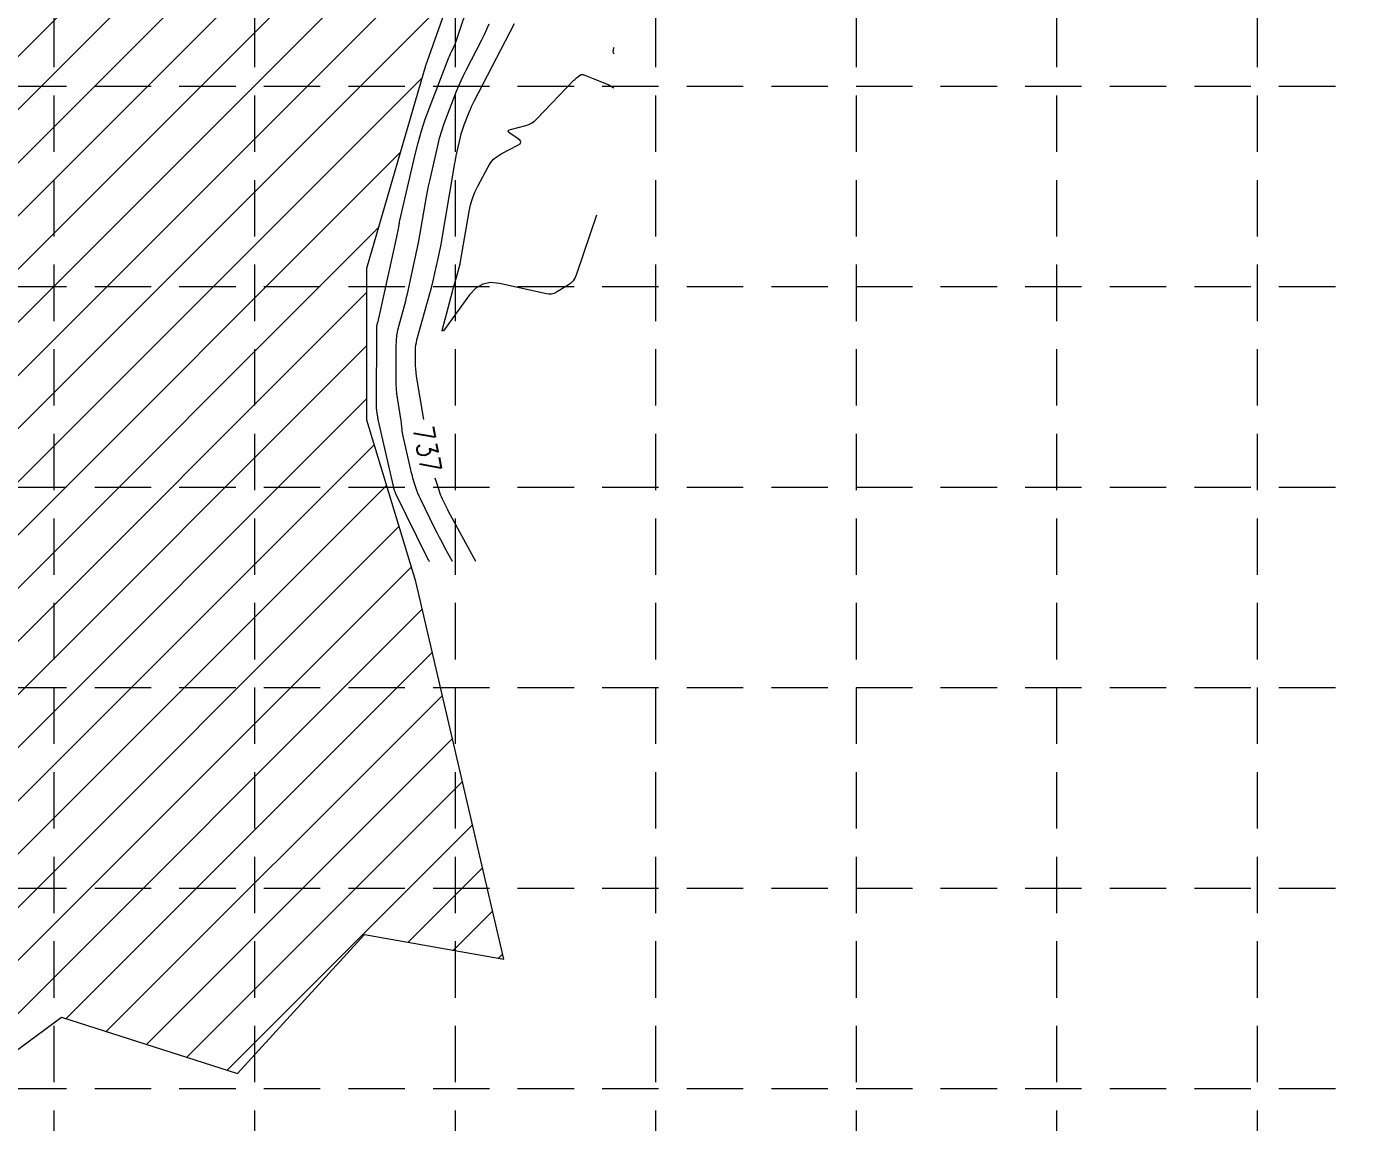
# Model space of a CAD drawing. Header units: feet. Extents: x 46644 to 49208, y 46045 to 47649.
# Drawn here: x 48680.3 to 48944.1, y 46440.1 to 46658.7 of the extents above; entities that cross this region are included whole.
import ezdxf
from ezdxf.enums import TextEntityAlignment as Align

# ---------------------------------------------------------------- set-up
doc = ezdxf.new("R2010")
doc.units = ezdxf.units.FT
doc.header["$MEASUREMENT"] = 0
doc.linetypes.add('DGN Style 3', pattern=[33.544038, 23.960027, -9.584011])
doc.linetypes.add('HIDDEN', pattern=[0.375, 0.25, -0.125])
doc.layers.add('EC', color=35, linetype='Continuous', lineweight=0)
doc.layers.add('WATER', color=5, linetype='Continuous', lineweight=0)
doc.layers.add('GRID', color=254, linetype='HIDDEN')
doc.styles.add('Style-STANDARD', font='STANDARD.shx')

msp = doc.modelspace()

# ---------------------------------------------------------------- hatches: boundary and pattern name
at = {"layer": 'WATER', "linetype": 'Continuous', "lineweight": 0}
h = msp.add_hatch(dxfattribs=at)
h.set_pattern_fill('ANSI31', color=5, scale=60, style=0)
h.paths.add_polyline_path([(48758, 46548), (48748.24, 46580.2), (48748.24, 46610.52), (48759.97, 46650.93), (48775.75, 46695.46), (48777.37, 46733.05), (48767.26, 46775.49), (48757.53, 46787.69), (48717.91, 46817.2), (48696.48, 46819.22), (48677.07, 46820.03), (48668.98, 46822.85), (48659.27, 46819.62), (48652, 46813.96), (48645.12, 46806.28), (48639.46, 46798.6), (48637.44, 46784.46), (48637.44, 46767.88), (48636.63, 46740.8), (48643.1, 46711.7), (48644.31, 46697.15), (48649.17, 46685.83), (48650.38, 46673.3), (48654.02, 46662.79), (48655.23, 46659.96), (48658.87, 46653.09), (48663.75, 46638.02), (48666.87, 46627.54), (48668, 46622.15), (48668.57, 46614.5), (48667.72, 46613.94), (48661.2, 46570.87), (48661.77, 46564.36), (48660.62, 46535.65), (48655.23, 46513.26), (48658.07, 46482.38), (48659.48, 46459.15), (48661.72, 46442.22), (48687.31, 46461.12), (48722.39, 46449.85), (48747.72, 46477.59), (48775.53, 46472.66)])

# ---------------------------------------------------------------- linework, layer by layer
at = {"layer": 'EC', "color": 35, "linetype": 'DGN Style 3', "lineweight": 0}
for p, q in [((48765.99, 46655.6), (48770.73, 46669.9)), ((48769.62, 46643.81), (48777.68, 46659.3)), ((48771.16, 46656.06), (48771.68, 46657.12)), ((48771.68, 46657.12), (48772.16, 46658.19)), ((48772.16, 46658.19), (48772.6, 46659.29)), ((48765.12, 46653.75), (48765.63, 46654.73)), ((48765.63, 46654.73), (48765.73, 46654.94)), ((48765.73, 46654.94), (48765.83, 46655.15)), ((48765.83, 46655.15), (48765.91, 46655.37)), ((48765.91, 46655.37), (48765.99, 46655.6)), ((48768, 46650), (48771.16, 46656.06)), ((48797.34, 46653.64), (48797.5, 46654.47)), ((48797.5, 46654.47), (48797.55, 46654.54)), ((48760.69, 46642.5), (48764.56, 46652.52)), ((48764.56, 46652.52), (48764.69, 46652.84)), ((48764.69, 46652.84), (48764.82, 46653.15)), ((48764.82, 46653.15), (48764.97, 46653.45)), ((48764.97, 46653.45), (48765.12, 46653.75)), ((48797.54, 46653.22), (48797.34, 46653.64)), ((48767.48, 46648.97), (48768, 46650)), ((48790.94, 46649.15), (48791.08, 46649.18)), ((48791.08, 46649.18), (48791.22, 46649.18)), ((48791.22, 46649.18), (48791.37, 46649.14)), ((48766.11, 46645.81), (48766.54, 46646.88)), ((48766.54, 46646.88), (48767, 46647.93)), ((48767, 46647.93), (48767.48, 46648.97)), ((48782.15, 46640.31), (48789.53, 46648.01)), ((48789.53, 46648.01), (48789.7, 46648.17)), ((48789.7, 46648.17), (48789.86, 46648.32)), ((48789.86, 46648.32), (48790.04, 46648.47)), ((48790.04, 46648.47), (48790.22, 46648.62)), ((48790.22, 46648.62), (48790.81, 46649.07)), ((48790.81, 46649.07), (48790.94, 46649.15)), ((48791.37, 46649.14), (48796.52, 46647.06)), ((48796.52, 46647.06), (48797.48, 46646.52)), ((48764.17, 46640.79), (48766.11, 46645.81)), ((48797.48, 46646.52), (48797.48, 46646.52)), ((48759.85, 46640.21), (48760.69, 46642.5)), ((48767.65, 46639.09), (48768.64, 46641.66)), ((48768.64, 46641.66), (48768.86, 46642.21)), ((48768.86, 46642.21), (48769.1, 46642.75)), ((48769.1, 46642.75), (48769.35, 46643.29)), ((48769.35, 46643.29), (48769.62, 46643.81)), ((48759.09, 46637.89), (48759.85, 46640.21)), ((48763.17, 46637.89), (48763.64, 46639.35)), ((48763.64, 46639.35), (48764.17, 46640.79)), ((48767.43, 46638.49), (48767.65, 46639.09)), ((48776.88, 46638.16), (48779.92, 46638.99)), ((48779.92, 46638.99), (48780.54, 46639.2)), ((48780.54, 46639.2), (48781.13, 46639.49)), ((48781.13, 46639.49), (48781.66, 46639.86)), ((48781.66, 46639.86), (48782.15, 46640.31)), ((48758.42, 46635.54), (48759.09, 46637.89)), ((48762.37, 46634.93), (48762.74, 46636.42)), ((48762.74, 46636.42), (48763.17, 46637.89)), ((48766.25, 46633.8), (48766.91, 46636.67)), ((48766.91, 46636.67), (48767.06, 46637.29)), ((48767.06, 46637.29), (48767.24, 46637.89)), ((48767.24, 46637.89), (48767.43, 46638.49)), ((48776.43, 46637.87), (48776.55, 46638.03)), ((48776.49, 46637.67), (48776.43, 46637.87)), ((48776.76, 46637.45), (48776.49, 46637.67)), ((48776.55, 46638.03), (48776.88, 46638.16)), ((48778.43, 46636.31), (48776.76, 46637.45)), ((48778.82, 46635.97), (48778.43, 46636.31)), ((48757.83, 46633.17), (48758.42, 46635.54)), ((48760.77, 46627.93), (48762.37, 46634.93)), ((48766.05, 46632.92), (48766.25, 46633.8)), ((48774.98, 46633.3), (48778.36, 46635.04)), ((48778.36, 46635.04), (48778.78, 46635.33)), ((48778.78, 46635.33), (48778.93, 46635.64)), ((48778.93, 46635.64), (48778.82, 46635.97)), ((48754.81, 46620), (48757.83, 46633.17)), ((48765.54, 46630.26), (48765.7, 46631.15)), ((48765.7, 46631.15), (48765.87, 46632.03)), ((48765.87, 46632.03), (48766.05, 46632.92)), ((48770.34, 46626.86), (48772.41, 46630.76)), ((48772.41, 46630.76), (48772.91, 46631.54)), ((48772.91, 46631.54), (48773.5, 46632.23)), ((48773.5, 46632.23), (48774.19, 46632.81)), ((48774.19, 46632.81), (48774.98, 46633.3)), ((48762.94, 46614.93), (48765.54, 46630.26)), ((48760.1, 46624.72), (48760.31, 46625.79)), ((48760.31, 46625.79), (48760.53, 46626.86)), ((48760.53, 46626.86), (48760.77, 46627.93)), ((48769.27, 46624.4), (48769.75, 46625.65)), ((48769.75, 46625.65), (48770.34, 46626.86)), ((48759.06, 46618.6), (48759.91, 46623.64)), ((48759.91, 46623.64), (48760.1, 46624.72)), ((48768.61, 46621.8), (48768.89, 46623.12)), ((48768.89, 46623.12), (48769.27, 46624.4)), ((48766.92, 46611.88), (48768.61, 46621.8)), ((48794, 46621.1), (48790.05, 46609.33)), ((48754.34, 46617.41), (48754.4, 46617.73)), ((48754.4, 46617.73), (48754.45, 46618.05)), ((48754.45, 46618.05), (48754.63, 46619.1)), ((48754.63, 46619.1), (48754.67, 46619.33)), ((48754.67, 46619.33), (48754.72, 46619.55)), ((48754.72, 46619.55), (48754.76, 46619.78)), ((48754.76, 46619.78), (48754.81, 46620)), ((48758.79, 46617.07), (48759.06, 46618.6)), ((48750.6, 46600.48), (48754.2, 46616.77)), ((48754.2, 46616.77), (48754.27, 46617.09)), ((48754.27, 46617.09), (48754.34, 46617.41)), ((48758.19, 46614.02), (48758.5, 46615.55)), ((48758.5, 46615.55), (48758.79, 46617.07)), ((48762.83, 46614.3), (48762.94, 46614.93)), ((48756.3, 46605.43), (48757.86, 46612.51)), ((48757.86, 46612.51), (48758.19, 46614.02)), ((48761.8, 46609.51), (48762.45, 46612.42)), ((48762.45, 46612.42), (48762.58, 46613.05)), ((48762.58, 46613.05), (48762.71, 46613.68)), ((48762.71, 46613.68), (48762.83, 46614.3)), ((48766, 46608.44), (48766.81, 46611.38)), ((48766.81, 46611.38), (48766.83, 46611.43)), ((48766.83, 46611.43), (48766.84, 46611.47)), ((48766.84, 46611.47), (48766.85, 46611.52)), ((48766.85, 46611.52), (48766.86, 46611.57)), ((48766.86, 46611.57), (48766.9, 46611.74)), ((48766.9, 46611.77), (48766.91, 46611.81)), ((48766.9, 46611.74), (48766.9, 46611.77)), ((48766.91, 46611.81), (48766.92, 46611.84)), ((48766.92, 46611.84), (48766.92, 46611.88)), ((48761.16, 46606.84), (48761.38, 46607.73)), ((48761.38, 46607.73), (48761.6, 46608.61)), ((48761.6, 46608.61), (48761.8, 46609.51)), ((48765.46, 46606.48), (48765.64, 46607.14)), ((48765.64, 46607.14), (48765.81, 46607.79)), ((48765.81, 46607.79), (48766, 46608.44)), ((48771.33, 46607.31), (48769.93, 46606.5)), ((48772.91, 46607.63), (48771.33, 46607.31)), ((48774.68, 46607.46), (48772.91, 46607.63)), ((48784.02, 46605.39), (48774.68, 46607.46)), ((48788.21, 46607.04), (48786.02, 46605.72)), ((48788.83, 46607.49), (48788.21, 46607.04)), ((48789.34, 46608.02), (48788.83, 46607.49)), ((48789.75, 46608.63), (48789.34, 46608.02)), ((48790.05, 46609.33), (48789.75, 46608.63)), ((48755.96, 46603.97), (48756.13, 46604.7)), ((48756.13, 46604.7), (48756.3, 46605.43)), ((48758.2, 46596.2), (48760.92, 46605.96)), ((48760.92, 46605.96), (48761.16, 46606.84)), ((48763.21, 46598.09), (48765.28, 46605.83)), ((48768.71, 46605.21), (48763.49, 46598.01)), ((48765.28, 46605.83), (48765.46, 46606.48)), ((48769.93, 46606.5), (48768.71, 46605.21)), ((48784.55, 46605.32), (48784.02, 46605.39)), ((48785.05, 46605.35), (48784.55, 46605.32)), ((48785.55, 46605.48), (48785.05, 46605.35)), ((48786.02, 46605.72), (48785.55, 46605.48)), ((48754.64, 46599.15), (48755.57, 46602.52)), ((48755.57, 46602.52), (48755.77, 46603.24)), ((48755.77, 46603.24), (48755.96, 46603.97)), ((48750.22, 46598.95), (48750.25, 46599.14)), ((48750.25, 46599.14), (48750.3, 46599.33)), ((48750.3, 46599.33), (48750.47, 46599.95)), ((48750.47, 46599.95), (48750.51, 46600.08)), ((48750.51, 46600.08), (48750.54, 46600.21)), ((48750.54, 46600.21), (48750.57, 46600.35)), ((48750.57, 46600.35), (48750.6, 46600.48)), ((48754.39, 46598.12), (48754.64, 46599.15)), ((48750.15, 46582.88), (48750.19, 46598.56)), ((48750.19, 46598.56), (48750.2, 46598.76)), ((48750.2, 46598.76), (48750.22, 46598.95)), ((48754.1, 46596.01), (48754.2, 46597.07)), ((48754.2, 46597.07), (48754.39, 46598.12)), ((48763.2, 46598.05), (48763.21, 46598.09)), ((48763.21, 46598.02), (48763.2, 46598.05)), ((48763.24, 46598.01), (48763.21, 46598.02)), ((48763.28, 46598), (48763.24, 46598.01)), ((48763.5, 46598), (48763.28, 46598)), ((48763.49, 46598.01), (48763.49, 46598.01)), ((48763.49, 46598.01), (48763.49, 46598.01)), ((48763.49, 46598.01), (48763.49, 46598.01)), ((48763.49, 46598.01), (48763.49, 46598)), ((48763.49, 46598), (48763.5, 46598)), ((48763.5, 46598), (48763.5, 46598)), ((48763.5, 46598), (48763.5, 46598)), ((48763.5, 46598), (48763.5, 46598)), ((48763.5, 46598), (48763.5, 46598)), ((48754.04, 46588.25), (48754.06, 46594.95)), ((48754.06, 46594.95), (48754.1, 46596.01)), ((48757.92, 46591.85), (48757.93, 46594.22)), ((48757.93, 46594.22), (48757.95, 46594.72)), ((48757.95, 46594.72), (48758, 46595.22)), ((48758, 46595.22), (48758.09, 46595.71)), ((48758.09, 46595.71), (48758.2, 46596.2)), ((48757.94, 46591.13), (48757.92, 46591.85)), ((48757.98, 46590.41), (48757.94, 46591.13)), ((48758.05, 46589.7), (48757.98, 46590.41)), ((48758.15, 46588.98), (48758.05, 46589.7)), ((48759.56, 46580.35), (48758.15, 46588.98)), ((48754.05, 46587.35), (48754.04, 46588.25)), ((48754.11, 46586.44), (48754.05, 46587.35)), ((48754.2, 46585.54), (48754.11, 46586.44)), ((48754.32, 46584.64), (48754.2, 46585.54)), ((48755.01, 46580.46), (48754.32, 46584.64)), ((48750.15, 46582.67), (48750.15, 46582.88)), ((48750.16, 46582.47), (48750.15, 46582.67)), ((48750.18, 46582.26), (48750.16, 46582.47)), ((48750.21, 46582.06), (48750.18, 46582.26)), ((48750.37, 46581.1), (48750.21, 46582.06)), ((48750.37, 46581.05), (48750.37, 46581.1)), ((48750.38, 46581), (48750.37, 46581.05)), ((48750.39, 46580.94), (48750.38, 46581)), ((48750.39, 46580.89), (48750.39, 46580.94)), ((48750.42, 46580.63), (48750.39, 46580.89)), ((48750.43, 46580.55), (48750.42, 46580.63)), ((48750.44, 46580.47), (48750.43, 46580.55)), ((48750.45, 46580.4), (48750.44, 46580.47)), ((48750.47, 46580.32), (48750.45, 46580.4)), ((48753.5, 46567.03), (48750.47, 46580.32)), ((48755.05, 46580.22), (48755.01, 46580.46)), ((48755.08, 46579.98), (48755.05, 46580.22)), ((48755.11, 46579.73), (48755.08, 46579.98)), ((48755.13, 46579.49), (48755.11, 46579.73)), ((48755.23, 46578.37), (48755.13, 46579.49)), ((48755.27, 46578.02), (48755.23, 46578.37)), ((48755.31, 46577.68), (48755.27, 46578.02)), ((48755.37, 46577.34), (48755.31, 46577.68)), ((48755.45, 46577), (48755.37, 46577.34)), ((48756.97, 46570.29), (48755.45, 46577)), ((48757.07, 46569.88), (48756.97, 46570.29)), ((48757.18, 46569.47), (48757.07, 46569.88)), ((48757.29, 46569.06), (48757.18, 46569.47)), ((48757.42, 46568.65), (48757.29, 46569.06)), ((48758, 46566.75), (48757.42, 46568.65)), ((48762.61, 46566.2), (48761.86, 46568.62)), ((48753.52, 46566.93), (48753.5, 46567.03)), ((48753.55, 46566.83), (48753.52, 46566.93)), ((48753.57, 46566.73), (48753.55, 46566.83)), ((48753.6, 46566.63), (48753.57, 46566.73)), ((48753.75, 46566.17), (48753.6, 46566.63)), ((48753.79, 46566.03), (48753.75, 46566.17)), ((48753.84, 46565.89), (48753.79, 46566.03)), ((48753.9, 46565.76), (48753.84, 46565.89)), ((48753.96, 46565.63), (48753.9, 46565.76)), ((48760.32, 46552.69), (48753.96, 46565.63)), ((48758.2, 46566.18), (48758, 46566.75)), ((48758.41, 46565.61), (48758.2, 46566.18)), ((48758.64, 46565.05), (48758.41, 46565.61)), ((48758.9, 46564.5), (48758.64, 46565.05)), ((48762.76, 46565.75), (48762.61, 46566.2)), ((48762.93, 46565.3), (48762.76, 46565.75)), ((48763.11, 46564.87), (48762.93, 46565.3)), ((48763.32, 46564.44), (48763.11, 46564.87)), ((48761.74, 46558.72), (48758.9, 46564.5)), ((48764.29, 46562.44), (48763.32, 46564.44)), ((48764.6, 46561.84), (48764.29, 46562.44)), ((48764.91, 46561.23), (48764.6, 46561.84)), ((48765.22, 46560.63), (48764.91, 46561.23)), ((48765.55, 46560.03), (48765.22, 46560.63)), ((48769.96, 46551.97), (48765.55, 46560.03)), ((48762.22, 46557.75), (48761.74, 46558.72)), ((48762.72, 46556.78), (48762.22, 46557.75)), ((48763.22, 46555.83), (48762.72, 46556.78)), ((48763.73, 46554.87), (48763.22, 46555.83)), ((48765.33, 46551.97), (48763.73, 46554.87)), ((48760.41, 46552.5), (48760.32, 46552.69)), ((48760.5, 46552.32), (48760.41, 46552.5)), ((48760.59, 46552.15), (48760.5, 46552.32)), ((48760.69, 46551.97), (48760.59, 46552.15))]:
    msp.add_line(p, q, dxfattribs=at)
at = {"layer": 'GRID', "color": 252, "linetype": 'HIDDEN', "lineweight": 0, "ltscale": 45}
for p, q in [((48685.8, 47606.85), (48685.8, 46206.68)), ((48725.8, 47606.85), (48725.8, 46206.68)), ((48765.8, 47606.85), (48765.8, 46206.68)), ((48805.8, 47606.85), (48805.8, 46206.68)), ((48845.8, 47606.85), (48845.8, 46206.68)), ((48885.8, 47606.85), (48885.8, 46206.68)), ((48925.8, 47606.85), (48925.8, 46206.68)), ((46685.8, 46646.85), (49165.8, 46646.85)), ((46685.8, 46606.85), (49165.8, 46606.85)), ((46685.8, 46566.85), (49165.8, 46566.85)), ((46685.8, 46526.85), (49165.8, 46526.85)), ((46685.8, 46486.85), (49165.8, 46486.85)), ((46685.8, 46446.85), (49165.8, 46446.85))]:
    msp.add_line(p, q, dxfattribs=at)
at = {"layer": 'WATER', "color": 5, "linetype": 'Continuous', "lineweight": 0}
msp.add_lwpolyline([(48661.72, 46442.22), (48687.31, 46461.12), (48722.39, 46449.85), (48747.72, 46477.59), (48775.53, 46472.66), (48758, 46548), (48748.24, 46580.2), (48748.24, 46610.52), (48759.97, 46650.93), (48775.75, 46695.46), (48777.37, 46733.05), (48767.26, 46775.49), (48757.53, 46787.69), (48717.91, 46817.2), (48696.48, 46819.22), (48677.07, 46820.03)], dxfattribs=at)

# ---------------------------------------------------------------- texts
at = {"layer": 'EC', "color": 35, "linetype": 'DGN Style 3', "lineweight": 0, "style": 'Style-STANDARD'}
msp.add_text('737', height=4, rotation=281.1062, dxfattribs=at).set_placement((48760.26, 46574.4), align=Align.MIDDLE_CENTER)

doc.saveas('drawing.dxf')
